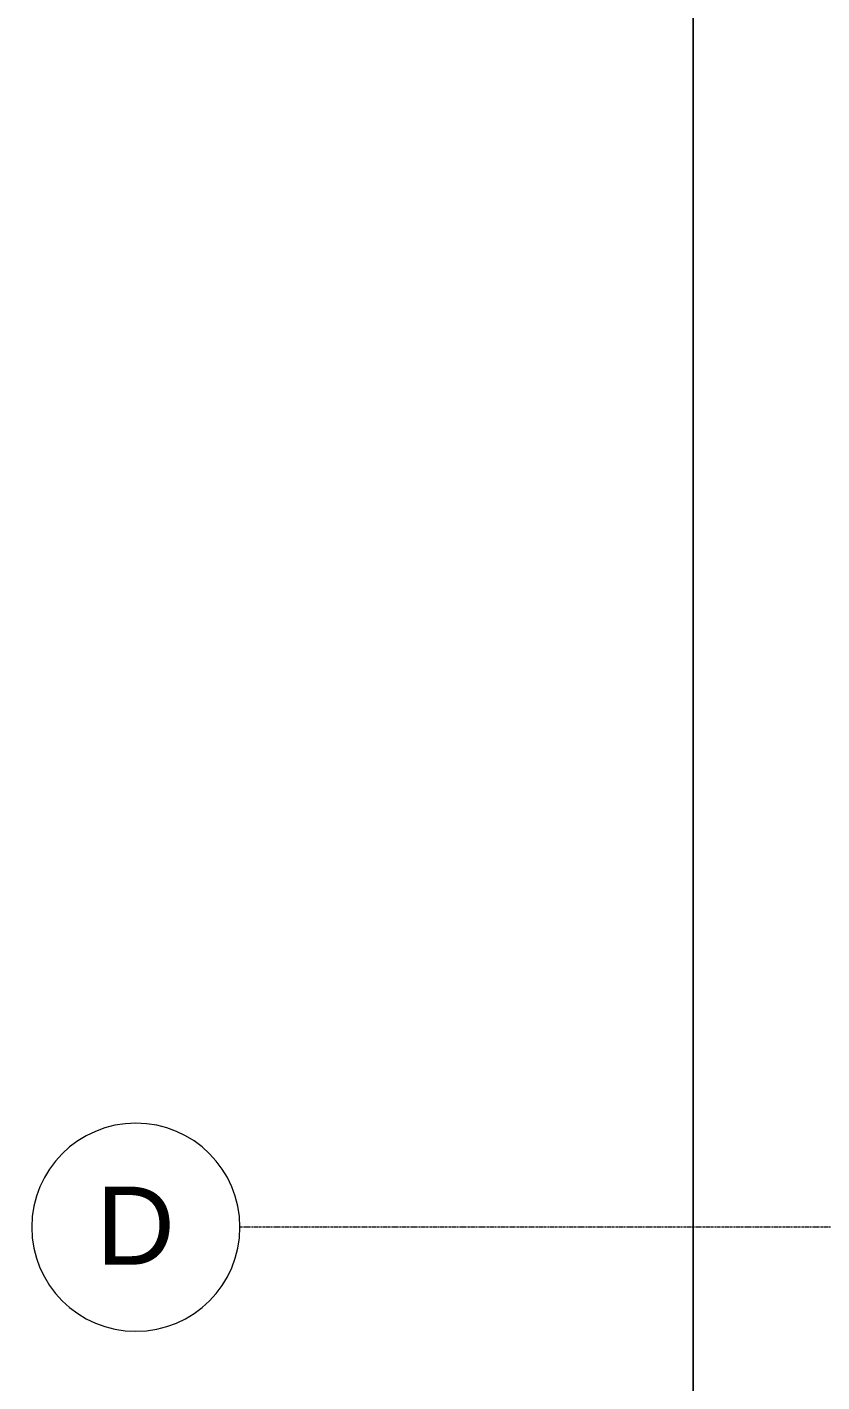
# Model space of a CAD drawing. Header units: inches. Extents: x -4218 to -1830, y 9757 to 12359.
# Drawn here: x -4217.8 to -4034.6, y 10780.5 to 11093 of the extents above; entities that cross this region are included whole.
import ezdxf

# ---------------------------------------------------------------- set-up
doc = ezdxf.new("R2010")
doc.units = ezdxf.units.IN
doc.header["$MEASUREMENT"] = 0
doc.linetypes.add('Grid Line 1_2_', pattern=[0.875, 0.5, -0.125, 0.125, -0.125])
for name, color, linetype, lineweight in [('0-1', 7, 'Continuous', 5), ('C-TOPO', 7, 'Continuous', 9), ('S-GRID-1', 1, 'Grid Line 1_2_', 9), ('S-GRID-IDEN', 1, 'Continuous', 9)]:
    doc.layers.add(name, color=color, linetype=linetype, lineweight=lineweight)
doc.styles.add('Arial', font='arial.ttf', dxfattribs={"height": 18})

# ---------------------------------------------------------------- blocks, each defined once
blk = doc.blocks.new('CTR  - Topography_rvt-1-BACKGROUND - ROOF PLAN')
at = {"layer": 'C-TOPO'}
for p, q in [((-4064.23, 11072.04), (-4064.23, 11201.19)), ((-4064.23, 11201.19), (-4064.23, 11072.04)), ((-4064.23, 11068.64), (-4064.23, 11072.04)), ((-4064.23, 11072.04), (-4064.23, 11068.64)), ((-4064.23, 11068.58), (-4064.23, 11068.64)), ((-4064.23, 11068.64), (-4064.23, 11068.58)), ((-4064.23, 11068.52), (-4064.23, 11068.58)), ((-4064.23, 11068.58), (-4064.23, 11068.52)), ((-4064.23, 10787.65), (-4064.23, 11068.52)), ((-4064.23, 11068.52), (-4064.23, 10787.65)), ((-4064.23, 10787.58), (-4064.23, 10787.65)), ((-4064.23, 10787.65), (-4064.23, 10787.58)), ((-4064.23, 10623.63), (-4064.23, 10787.58)), ((-4064.23, 10787.58), (-4064.23, 10623.63))]:
    blk.add_line(p, q, dxfattribs=at)
blk = doc.blocks.new('Grid - Grid Head - Circle-50561-BACKGROUND - ROOF PLAN')
at = {"layer": 'S-GRID-IDEN'}
for start, end in [(360, 180), (180, 360)]:
    blk.add_arc((0, 0), 0.25, start, end, dxfattribs=at)

msp = doc.modelspace()

# ---------------------------------------------------------------- linework, layer by layer
at = {"layer": 'S-GRID-1'}
msp.add_line((-1830.2, 10816.19), (-4168.71, 10816.19), dxfattribs=at)

# ---------------------------------------------------------------- block references
at = {"layer": '0-1'}
msp.add_blockref('CTR  - Topography_rvt-1-BACKGROUND - ROOF PLAN', (0, 0), dxfattribs=at)
at = {"layer": 'S-GRID-IDEN', "xscale": 95.99999999999994, "yscale": 95.99999999999994, "zscale": 95.99999999999994, "rotation": 89.99999999999987}
msp.add_blockref('Grid - Grid Head - Circle-50561-BACKGROUND - ROOF PLAN', (-4192.71, 10816.19), dxfattribs=at)

# ---------------------------------------------------------------- texts
at = {"layer": 'S-GRID-IDEN', "insert": (-4201.88, 10825.57), "char_height": 18, "width": 22.119, "attachment_point": 1, "style": 'Arial'}
msp.add_mtext('D', dxfattribs=at)

doc.saveas('drawing.dxf')
